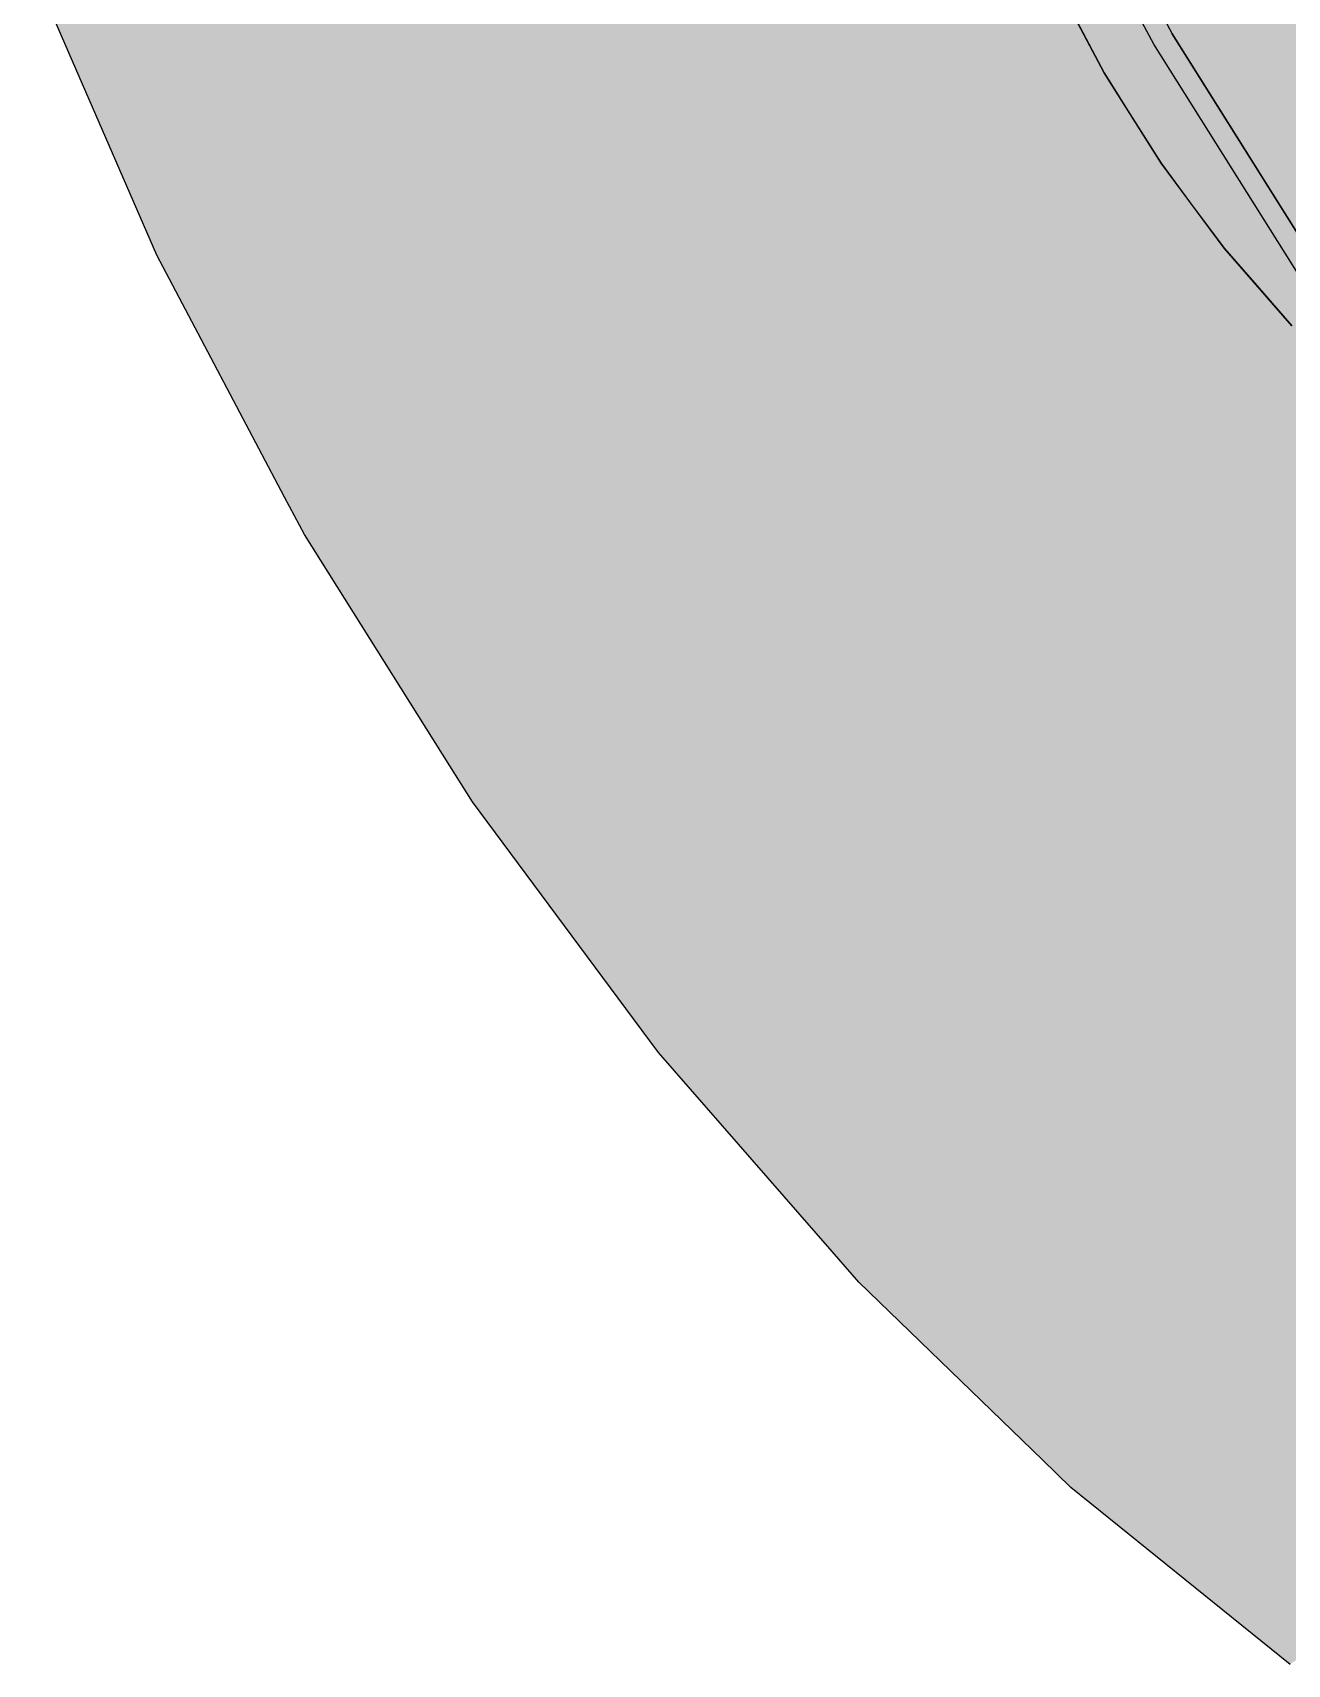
# Model space of a CAD drawing. Extents: x 0 to 420, y 0 to 297.
# Drawn here: x 257.42 to 271.23, y 183.92 to 201.88 of the extents above; entities that cross this region are included whole.
import ezdxf

# ---------------------------------------------------------------- set-up
doc = ezdxf.new("R2010")
doc.units = 0
doc.layers.add('SOMBRA', color=8, linetype='CONTINUOUS')
doc.layers.add('VISIBLE', color=7, linetype='CONTINUOUS')

msp = doc.modelspace()

# ---------------------------------------------------------------- linework, layer by layer
at = {"layer": 'SOMBRA', "color": 253}
for points in [[(296.2429, 218.3964), (268.911, 202.01), (269.2114, 201.4411)], [(296.2429, 218.3964), (269.2114, 201.4411), (296.7886, 217.3628)], [(269.4948, 200.9906), (296.7886, 217.3628), (269.2114, 201.4411)], [(269.4948, 200.9906), (296.7922, 217.3571), (296.7886, 217.3628)], [(296.7922, 217.3571), (269.4948, 200.9906), (269.8373, 200.446)], [(296.7922, 217.3571), (269.8373, 200.446), (297.4144, 216.3676)], [(270.1506, 200.0233), (297.4144, 216.3676), (269.8373, 200.446)], [(270.1506, 200.0233), (297.4184, 216.3623), (297.4144, 216.3676)], [(297.4184, 216.3623), (270.1506, 200.0233), (270.5294, 199.5123)], [(297.4184, 216.3623), (270.5294, 199.5123), (298.1066, 215.434)], [(270.8674, 199.1247), (298.1066, 215.434), (270.5294, 199.5123)], [(270.8674, 199.1247), (298.1109, 215.4291), (298.1066, 215.434)], [(298.1109, 215.4291), (270.8674, 199.1247), (271.276, 198.6561)]]:
    msp.add_solid(points, dxfattribs=at)
at = {"layer": 'SOMBRA', "color": 252}
for points in [[(258.6062, 199.8549), (257.4223, 202.5843), (266.9683, 208.0956)], [(258.6062, 199.8549), (266.9683, 208.0956), (267.862, 206.0351)], [(278.0903, 206.9438), (278.2426, 206.6553), (269.7574, 201.7563)], [(278.0903, 206.9438), (269.7574, 201.7563), (270.39, 202.498)], [(269.7574, 201.7563), (278.2426, 206.6553), (272.5214, 199.8286)], [(258.6062, 199.8549), (267.862, 206.0351), (262.2989, 201.9869)], [(268.1521, 205.3663), (268.3351, 204.9443), (258.7892, 199.4329)], [(268.1521, 205.3663), (258.7892, 199.4329), (262.2989, 201.9869)], [(260.1942, 196.7718), (258.7892, 199.4329), (268.3351, 204.9443)], [(260.1942, 196.7718), (268.3351, 204.9443), (269.3958, 202.9353)], [(266.3966, 203.3858), (264.6431, 201.2399), (266.0704, 201.6805)], [(266.3966, 203.3858), (265.3705, 203.2942), (264.6431, 201.2399)], [(267.0972, 203.4484), (266.0704, 201.6805), (267.0104, 201.9707)], [(267.0972, 203.4484), (266.3966, 203.3858), (266.0704, 201.6805)], [(263.8125, 203.155), (258.6062, 199.8549), (258.7892, 199.4329)], [(263.8125, 203.155), (261.2771, 202.9286), (258.6062, 199.8549)], [(263.8125, 203.155), (258.7892, 199.4329), (262.3205, 200.523)], [(265.3705, 203.2942), (262.3205, 200.523), (264.6431, 201.2399)], [(265.3705, 203.2942), (263.8125, 203.155), (262.3205, 200.523)], [(261.2771, 202.9286), (257.4223, 202.5843), (258.6062, 199.8549)], [(260.1942, 196.7718), (269.3958, 202.9353), (263.8868, 198.9038)], [(269.7401, 202.2832), (263.8868, 198.9038), (269.3958, 202.9353)], [(268.5747, 202.4535), (268.391, 202.3968), (268.7047, 201.1485)], [(268.6625, 202.4807), (268.5747, 202.4535), (268.9694, 201.3013)], [(268.5747, 202.4535), (268.7047, 201.1485), (268.9694, 201.3013)], [(268.6625, 202.4807), (268.9694, 201.3013), (269.1331, 201.3959)], [(268.6625, 202.4807), (269.1331, 201.3959), (269.2114, 201.4411)], [(270.39, 202.498), (269.7574, 201.7563), (269.605, 202.0448)], [(269.7401, 202.2832), (269.9574, 201.8718), (260.4114, 196.3604)], [(269.7401, 202.2832), (260.4114, 196.3604), (263.8868, 198.9038)], [(268.0941, 202.3052), (267.6522, 202.1688), (267.7389, 200.5909)], [(268.0941, 202.3052), (267.7389, 200.5909), (268.3109, 200.9212)], [(268.391, 202.3968), (268.0941, 202.3052), (268.3109, 200.9212)], [(268.391, 202.3968), (268.3109, 200.9212), (268.7047, 201.1485)], [(269.605, 202.0448), (269.9574, 201.8718), (269.7401, 202.2832)], [(267.6522, 202.1688), (266.9011, 200.1072), (267.7389, 200.5909)], [(267.6522, 202.1688), (267.0104, 201.9707), (266.9011, 200.1072)], [(258.6062, 199.8549), (262.2989, 201.9869), (258.7892, 199.4329)], [(267.0104, 201.9707), (265.629, 199.3728), (266.9011, 200.1072)], [(267.0104, 201.9707), (266.0704, 201.6805), (265.629, 199.3728)], [(269.605, 202.0448), (269.7574, 201.7563), (269.9574, 201.8718)], [(262.0135, 193.8131), (260.4114, 196.3604), (269.9574, 201.8718)], [(262.0135, 193.8131), (269.9574, 201.8718), (271.1668, 199.9487)], [(269.7574, 201.7563), (271.3831, 199.1714), (269.9574, 201.8718)], [(269.7574, 201.7563), (272.5214, 199.8286), (271.3831, 199.1714)], [(271.3831, 199.1714), (271.5594, 199.3244), (269.9574, 201.8718)], [(266.0704, 201.6805), (263.5588, 198.1776), (265.629, 199.3728)], [(266.0704, 201.6805), (264.6431, 201.2399), (263.5588, 198.1776)], [(269.1331, 201.3959), (268.9694, 201.3013), (269.4011, 200.0414)], [(269.2114, 201.4411), (269.1331, 201.3959), (269.6289, 200.2527)], [(269.1331, 201.3959), (269.4011, 200.0414), (269.6289, 200.2527)], [(269.2114, 201.4411), (269.6289, 200.2527), (269.7698, 200.3834)], [(269.2114, 201.4411), (269.7698, 200.3834), (269.8373, 200.446)], [(264.6431, 201.2399), (260.1942, 196.7718), (260.4114, 196.3604)], [(264.6431, 201.2399), (262.3205, 200.523), (260.1942, 196.7718)], [(264.6431, 201.2399), (260.4114, 196.3604), (263.5588, 198.1776)], [(268.9694, 201.3013), (268.7047, 201.1485), (269.062, 199.7269)], [(268.9694, 201.3013), (269.062, 199.7269), (269.4011, 200.0414)], [(268.7047, 201.1485), (268.3109, 200.9212), (268.5696, 199.2702)], [(268.7047, 201.1485), (268.5696, 199.2702), (269.062, 199.7269)], [(268.3109, 200.9212), (267.7389, 200.5909), (267.8483, 198.6012)], [(268.3109, 200.9212), (267.8483, 198.6012), (268.5696, 199.2702)], [(262.3205, 200.523), (258.7892, 199.4329), (260.1942, 196.7718)], [(267.7389, 200.5909), (266.9011, 200.1072), (266.7531, 197.5854)], [(267.7389, 200.5909), (266.7531, 197.5854), (267.8483, 198.6012)], [(269.8373, 200.446), (269.7698, 200.3834), (270.3583, 199.2688)], [(269.8373, 200.446), (270.3583, 199.2688), (270.474, 199.4335)], [(269.8373, 200.446), (270.474, 199.4335), (270.5294, 199.5123)], [(269.7698, 200.3834), (269.6289, 200.2527), (270.1712, 199.0026)], [(269.7698, 200.3834), (270.1712, 199.0026), (270.3583, 199.2688)], [(266.9011, 200.1072), (265.629, 199.3728), (264.9709, 195.9324)], [(266.9011, 200.1072), (264.9709, 195.9324), (266.7531, 197.5854)], [(269.6289, 200.2527), (269.4011, 200.0414), (269.8927, 198.6064)], [(269.6289, 200.2527), (269.8927, 198.6064), (270.1712, 199.0026)], [(262.0135, 193.8131), (271.1668, 199.9487), (265.7063, 195.9451)], [(271.5594, 199.3244), (265.7063, 195.9451), (271.1668, 199.9487)], [(269.4011, 200.0414), (269.062, 199.7269), (269.4882, 198.031)], [(269.4011, 200.0414), (269.4882, 198.031), (269.8927, 198.6064)], [(269.062, 199.7269), (268.5696, 199.2702), (268.8958, 197.1882)], [(269.062, 199.7269), (268.8958, 197.1882), (269.4882, 198.031)], [(265.629, 199.3728), (262.0135, 193.8131), (262.2612, 193.4193)], [(265.629, 199.3728), (263.5588, 198.1776), (262.0135, 193.8131)], [(265.629, 199.3728), (262.2612, 193.4193), (264.9709, 195.9324)], [(270.474, 199.4335), (270.3583, 199.2688), (271.0018, 198.05)], [(270.5294, 199.5123), (270.474, 199.4335), (271.1451, 198.3666)], [(270.474, 199.4335), (271.0018, 198.05), (271.1451, 198.3666)], [(270.5294, 199.5123), (271.1451, 198.3666), (271.2336, 198.5624)], [(270.5294, 199.5123), (271.2336, 198.5624), (271.276, 198.6561)], [(271.5594, 199.3244), (271.8071, 198.9306), (262.2612, 193.4193)], [(271.5594, 199.3244), (262.2612, 193.4193), (265.7063, 195.9451)], [(268.5696, 199.2702), (267.8483, 198.6012), (267.9963, 195.9085)], [(268.5696, 199.2702), (267.9963, 195.9085), (268.8958, 197.1882)], [(270.3583, 199.2688), (270.1712, 199.0026), (270.7887, 197.5789)], [(270.3583, 199.2688), (270.7887, 197.5789), (271.0018, 198.05)], [(260.1942, 196.7718), (263.8868, 198.9038), (260.4114, 196.3604)], [(264.033, 191.0293), (262.2612, 193.4193), (271.8071, 198.9306)], [(264.033, 191.0293), (271.8071, 198.9306), (273.1447, 197.1264)], [(270.1712, 199.0026), (269.8927, 198.6064), (270.4791, 196.8947)], [(270.1712, 199.0026), (270.4791, 196.8947), (270.7887, 197.5789)], [(267.8483, 198.6012), (266.7531, 197.5854), (266.5325, 193.826)], [(267.8483, 198.6012), (266.5325, 193.826), (267.9963, 195.9085)], [(269.8927, 198.6064), (269.4882, 198.031), (270.0257, 195.8924)], [(269.8927, 198.6064), (270.0257, 195.8924), (270.4791, 196.8947)], [(271.2336, 198.5624), (271.1451, 198.3666), (271.8788, 197.1999)], [(271.1451, 198.3666), (271.0018, 198.05), (271.7347, 196.6619)], [(271.1451, 198.3666), (271.7347, 196.6619), (271.8788, 197.1999)], [(263.5588, 198.1776), (260.4114, 196.3604), (262.0135, 193.8131)], [(269.4882, 198.031), (268.8958, 197.1882), (269.3372, 194.3707)], [(269.4882, 198.031), (269.3372, 194.3707), (270.0257, 195.8924)], [(271.0018, 198.05), (270.7887, 197.5789), (271.5253, 195.8806)], [(271.0018, 198.05), (271.5253, 195.8806), (271.7347, 196.6619)], [(266.7531, 197.5854), (264.033, 191.0293), (264.3069, 190.6598)], [(266.7531, 197.5854), (264.9709, 195.9324), (264.033, 191.0293)], [(266.7531, 197.5854), (264.3069, 190.6598), (266.5325, 193.826)], [(270.7887, 197.5789), (270.4791, 196.8947), (271.2187, 194.7361)], [(270.7887, 197.5789), (271.2187, 194.7361), (271.5253, 195.8806)], [(264.033, 191.0293), (273.1447, 197.1264), (267.7256, 193.1613)], [(273.5789, 196.5407), (267.7256, 193.1613), (273.1447, 197.1264)], [(268.8958, 197.1882), (267.9963, 195.9085), (268.2169, 191.8944)], [(268.8958, 197.1882), (268.2169, 191.8944), (269.3372, 194.3707)], [(270.4791, 196.8947), (270.0257, 195.8924), (270.753, 192.9983)], [(270.4791, 196.8947), (270.753, 192.9983), (271.2187, 194.7361)], [(273.5789, 196.5407), (273.8528, 196.1712), (264.3069, 190.6598)], [(273.5789, 196.5407), (264.3069, 190.6598), (267.7256, 193.1613)], [(266.218, 188.4681), (264.3069, 190.6598), (273.8528, 196.1712)], [(266.218, 188.4681), (273.8528, 196.1712), (275.2956, 194.5166)], [(262.0135, 193.8131), (265.7063, 195.9451), (262.2612, 193.4193)], [(264.9709, 195.9324), (262.2612, 193.4193), (264.033, 191.0293)], [(267.9963, 195.9085), (266.218, 188.4681), (266.5135, 188.1293)], [(267.9963, 195.9085), (266.5325, 193.826), (266.218, 188.4681)], [(267.9963, 195.9085), (266.5135, 188.1293), (268.2169, 191.8944)], [(270.0257, 195.8924), (269.3372, 194.3707), (269.9953, 190.1705)], [(270.0257, 195.8924), (269.9953, 190.1705), (270.753, 192.9983)], [(271.5253, 195.8806), (271.2187, 194.7361), (272.2195, 191.8149)], [(271.2187, 194.7361), (270.753, 192.9983), (271.8373, 188.6839)], [(271.2187, 194.7361), (271.8373, 188.6839), (272.2195, 191.8149)], [(266.218, 188.4681), (275.2956, 194.5166), (269.9106, 190.6)], [(275.764, 193.9795), (269.9106, 190.6), (275.2956, 194.5166)], [(269.3372, 194.3707), (268.2169, 191.8944), (268.5313, 186.1734)], [(269.3372, 194.3707), (268.5313, 186.1734), (268.8433, 185.871)], [(269.3372, 194.3707), (268.8433, 185.871), (269.9953, 190.1705)], [(275.764, 193.9795), (276.0595, 193.6407), (266.5135, 188.1293)], [(275.764, 193.9795), (266.5135, 188.1293), (269.9106, 190.6)], [(266.5325, 193.826), (264.3069, 190.6598), (266.218, 188.4681)], [(268.5313, 186.1734), (266.5135, 188.1293), (276.0595, 193.6407)], [(268.5313, 186.1734), (276.0595, 193.6407), (277.5828, 192.1641)], [(264.033, 191.0293), (267.7256, 193.1613), (264.3069, 190.6598)], [(270.753, 192.9983), (269.9953, 190.1705), (270.9332, 184.1844)], [(270.753, 192.9983), (270.9332, 184.1844), (271.2563, 183.9236)], [(270.753, 192.9983), (271.2563, 183.9236), (271.8373, 188.6839)], [(268.5313, 186.1734), (277.5828, 192.1641), (272.224, 188.3054)], [(268.2169, 191.8944), (266.5135, 188.1293), (268.5313, 186.1734)], [(278.0773, 191.6848), (278.3892, 191.3824), (268.8433, 185.871)], [(278.0773, 191.6848), (268.8433, 185.871), (272.224, 188.3054)], [(270.9332, 184.1844), (268.8433, 185.871), (278.3892, 191.3824)], [(270.9332, 184.1844), (278.3892, 191.3824), (279.967, 190.1091)], [(266.218, 188.4681), (269.9106, 190.6), (266.5135, 188.1293)], [(269.9953, 190.1705), (268.8433, 185.871), (270.9332, 184.1844)], [(270.9332, 184.1844), (279.967, 190.1091), (274.6259, 186.3163)], [(268.5313, 186.1734), (272.224, 188.3054), (268.8433, 185.871)], [(270.9332, 184.1844), (274.6259, 186.3163), (271.2563, 183.9236)]]:
    msp.add_solid(points, dxfattribs=at)
at = {"layer": 'VISIBLE'}
for p, q in [((258.6062, 199.8549), (257.4223, 202.5843)), ((269.2114, 201.4411), (268.6625, 202.4807)), ((269.7401, 202.2832), (269.9574, 201.8718)), ((268.911, 202.01), (269.2114, 201.4411)), ((269.7574, 201.7563), (269.605, 202.0448)), ((271.3831, 199.1714), (269.7574, 201.7563)), ((269.9574, 201.8718), (271.1668, 199.9487)), ((271.5594, 199.3244), (269.9574, 201.8718)), ((269.8373, 200.446), (269.2114, 201.4411)), ((269.2114, 201.4411), (269.4948, 200.9906)), ((269.4948, 200.9906), (269.8373, 200.446)), ((270.5294, 199.5123), (269.8373, 200.446)), ((269.8373, 200.446), (270.1506, 200.0233)), ((270.1506, 200.0233), (270.5294, 199.5123)), ((271.1668, 199.9487), (271.5594, 199.3244)), ((258.7892, 199.4329), (258.6062, 199.8549)), ((260.1942, 196.7718), (258.7892, 199.4329)), ((271.276, 198.6561), (270.5294, 199.5123)), ((270.5294, 199.5123), (270.8674, 199.1247)), ((270.8674, 199.1247), (271.276, 198.6561)), ((260.4114, 196.3604), (260.1942, 196.7718)), ((262.0135, 193.8131), (260.4114, 196.3604)), ((262.2612, 193.4193), (262.0135, 193.8131)), ((264.033, 191.0293), (262.2612, 193.4193)), ((264.3069, 190.6598), (264.033, 191.0293)), ((266.218, 188.4681), (264.3069, 190.6598)), ((266.5135, 188.1293), (266.218, 188.4681)), ((268.5313, 186.1734), (266.5135, 188.1293)), ((268.8433, 185.871), (268.5313, 186.1734)), ((270.9332, 184.1844), (268.8433, 185.871)), ((271.2563, 183.9236), (270.9332, 184.1844))]:
    msp.add_line(p, q, dxfattribs=at)

doc.saveas('drawing.dxf')
